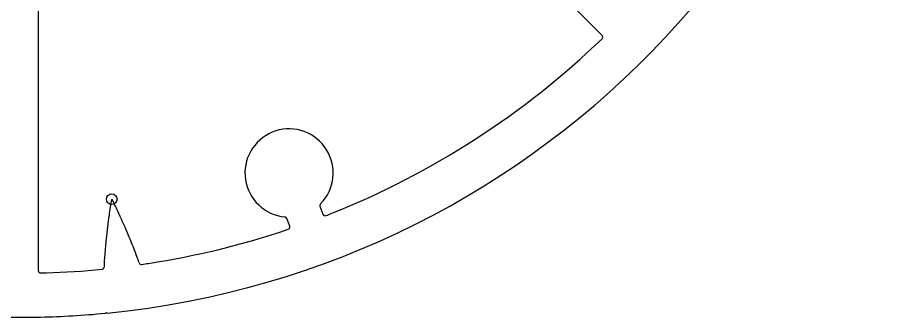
# Model space of a CAD drawing. Header units: millimetres. Extents: x -95 to 95, y -94 to 95.
# Drawn here: x -0.3 to 94.5, y -94.5 to -62.4 of the extents above; entities that cross this region are included whole.
import ezdxf

# ---------------------------------------------------------------- set-up
doc = ezdxf.new("R2010")
doc.units = ezdxf.units.MM
for name, color, linetype in [('CUT_INNER', 6, 'Continuous'), ('CUT_OUTER', 1, 'Continuous'), ('ENGRAVE', 7, 'Continuous')]:
    doc.layers.add(name, color=color, linetype=linetype)

msp = doc.modelspace()

# ---------------------------------------------------------------- linework, layer by layer
at = {"layer": 'CUT_INNER'}
for points in [[(62.29, -64.295), (48.795, -50.799)], [(1.89, -56.34), (1.89, -89.499)], [(32.414, -82.035), (32.127, -82.352)], [(32.077, -82.605), (32.386, -83.455)], [(28.835, -84.748), (28.526, -83.899)]]:
    msp.add_lwpolyline(points, dxfattribs=at)
for centre, radius, start, end in [((62.114, -64.472), 0.25, 313.76953, 45), ((0.001, -0.001), 89.773, 291.79727, 313.93257), ((28.766, -79.033), 4.725, 320.55056, 264.5263), ((23.79, -85.1), 14.394, 166.92319, 173.80274), ((-2.718, -89.037), 14.411, 23.07112, 29.94792), ((32.312, -82.52), 0.25, 137.8125, 200), ((-88.219, -128.211), 108.454, 23.06036, 24.41063), ((12.846, -32.41), 54.912, 291.20937, 291.90897), ((123.356, -98.536), 114.859, 172.50124, 173.77616), ((28.291, -83.985), 0.25, 20, 84.42307), ((32.621, -83.37), 0.25, 200, 291.26953), ((0, -0.002), 89.773, 278.78951, 288.62993), ((28.6, -84.834), 0.25, 288.45703, 20), ((64.592, -92.102), 55.744, 173.80218, 175.54091), ((-39.684, -107.561), 55.708, 21.33095, 23.07183), ((36.957, -90.033), 28.031, 175.36463, 178.11802), ((-16.056, -98.396), 30.365, 18.68877, 21.44042), ((12.945, -88.584), 0.25, 199.27058, 278.26172), ((4.322, -28.529), 60.92, 278.17147, 278.87281), ((2.14, -89.499), 0.25, 180, 271.23047), ((1.092, -39.51), 50.251, 271.20166, 271.89656), ((0.008, -0.183), 89.592, 271.7565, 275.57646), ((8.691, -89.102), 0.25, 275.44922, 357.60442)]:
    msp.add_arc(centre, radius, start, end, dxfattribs=at)
at = {"layer": 'CUT_OUTER'}
msp.add_lwpolyline([(9.263, -94.045), (9.054, -94.065)], dxfattribs=at)
for centre, radius, start, end in [((0, 0), 94.5, 275.625, 358.24265), ((0, -1.556), 92.944, 268.69161, 271.30839), ((0.035, -0.597), 93.902, 271.27353, 275.51154)]:
    msp.add_arc(centre, radius, start, end, dxfattribs=at)
at = {"layer": 'ENGRAVE'}
msp.add_circle((9.768, -81.842), 0.567, dxfattribs=at)

doc.saveas('drawing.dxf')
